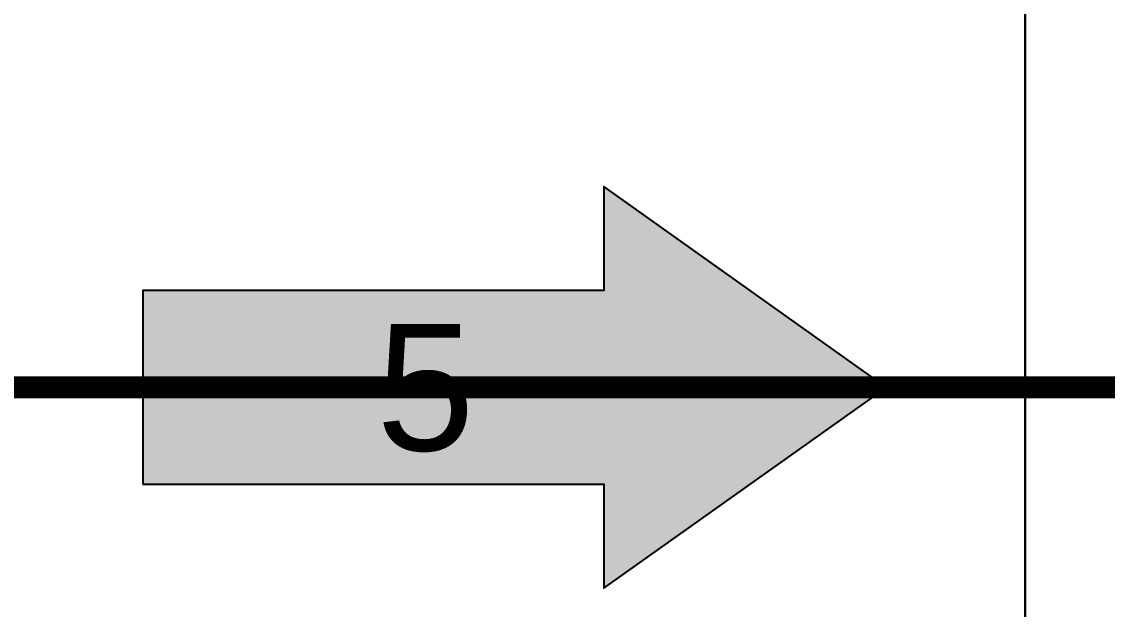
# Model space of a CAD drawing. Header units: metres. Extents: x 151 to 270, y 180 to 223.
# Drawn here: x 182.737 to 184.197, y 202.602 to 203.391 of the extents above; entities that cross this region are included whole.
import ezdxf
from ezdxf.enums import TextEntityAlignment as Align

# ---------------------------------------------------------------- set-up
doc = ezdxf.new("R2010")
doc.units = ezdxf.units.M
doc.layers.add('1-AREA DE PRODUCCION', color=7, linetype='Continuous')
doc.layers.add('4-DIAGRAMA DE RECORRIDO', color=4, linetype='Continuous')
doc.styles.add('SEN-ARIAL', font='arial.ttf')

# ---------------------------------------------------------------- blocks, each defined once
blk = doc.blocks.new('DR_TRANSPORTE')
at = {"true_color": 0x9bc8f0}
blk.add_hatch(color=7, dxfattribs=at).paths.add_polyline_path([(-0.5, -0.13), (0.12, -0.13), (0.12, -0.27), (0.5, 0), (0.12, 0.27), (0.12, 0.13), (-0.5, 0.13)])
at = {"color": 7}
blk.add_lwpolyline([(-0.5, -0.13), (0.12, -0.13), (0.12, -0.27), (0.5, 0), (0.12, 0.27), (0.12, 0.13), (-0.5, 0.13)], close=True, dxfattribs=at)
at = {"color": 250, "style": 'SEN-ARIAL'}
blk.add_attdef('NUM', text='', height=0.17, dxfattribs=at).set_placement((-0.12, 0), align=Align.MIDDLE_CENTER)
at = {"style": 'SEN-ARIAL', "flags": 1}
blk.add_attdef('ACTIVIDAD', (0, -0.45), '', height=0.1, dxfattribs=at)

msp = doc.modelspace()

# ---------------------------------------------------------------- linework, layer by layer
at = {"layer": '1-AREA DE PRODUCCION', "color": 2}
for p, q in [((184.0863, 201.5581), (184.0863, 204.2037)), ((184.0863, 204.1586), (184.0863, 201.5581))]:
    msp.add_line(p, q, dxfattribs=at)
at = {"layer": '4-DIAGRAMA DE RECORRIDO', "color": 7, "const_width": 0.03}
msp.add_lwpolyline([(172.25, 218), (170, 218), (170, 202.9), (168.8, 202.9), (168.8, 199.8), (172.55, 199.8), (172.55, 202.9), (177.4, 202.9), (177.4, 199.8), (181.5, 199.8), (181.5, 202.9), (185.3, 202.9), (185.3, 204.2), (196.3, 204.2)], dxfattribs=at)

# ---------------------------------------------------------------- block references
at = {"layer": '4-DIAGRAMA DE RECORRIDO'}
msp.add_blockref('DR_TRANSPORTE', (183.4, 202.9), dxfattribs=at).add_auto_attribs({'NUM': '5'})

doc.saveas('drawing.dxf')
